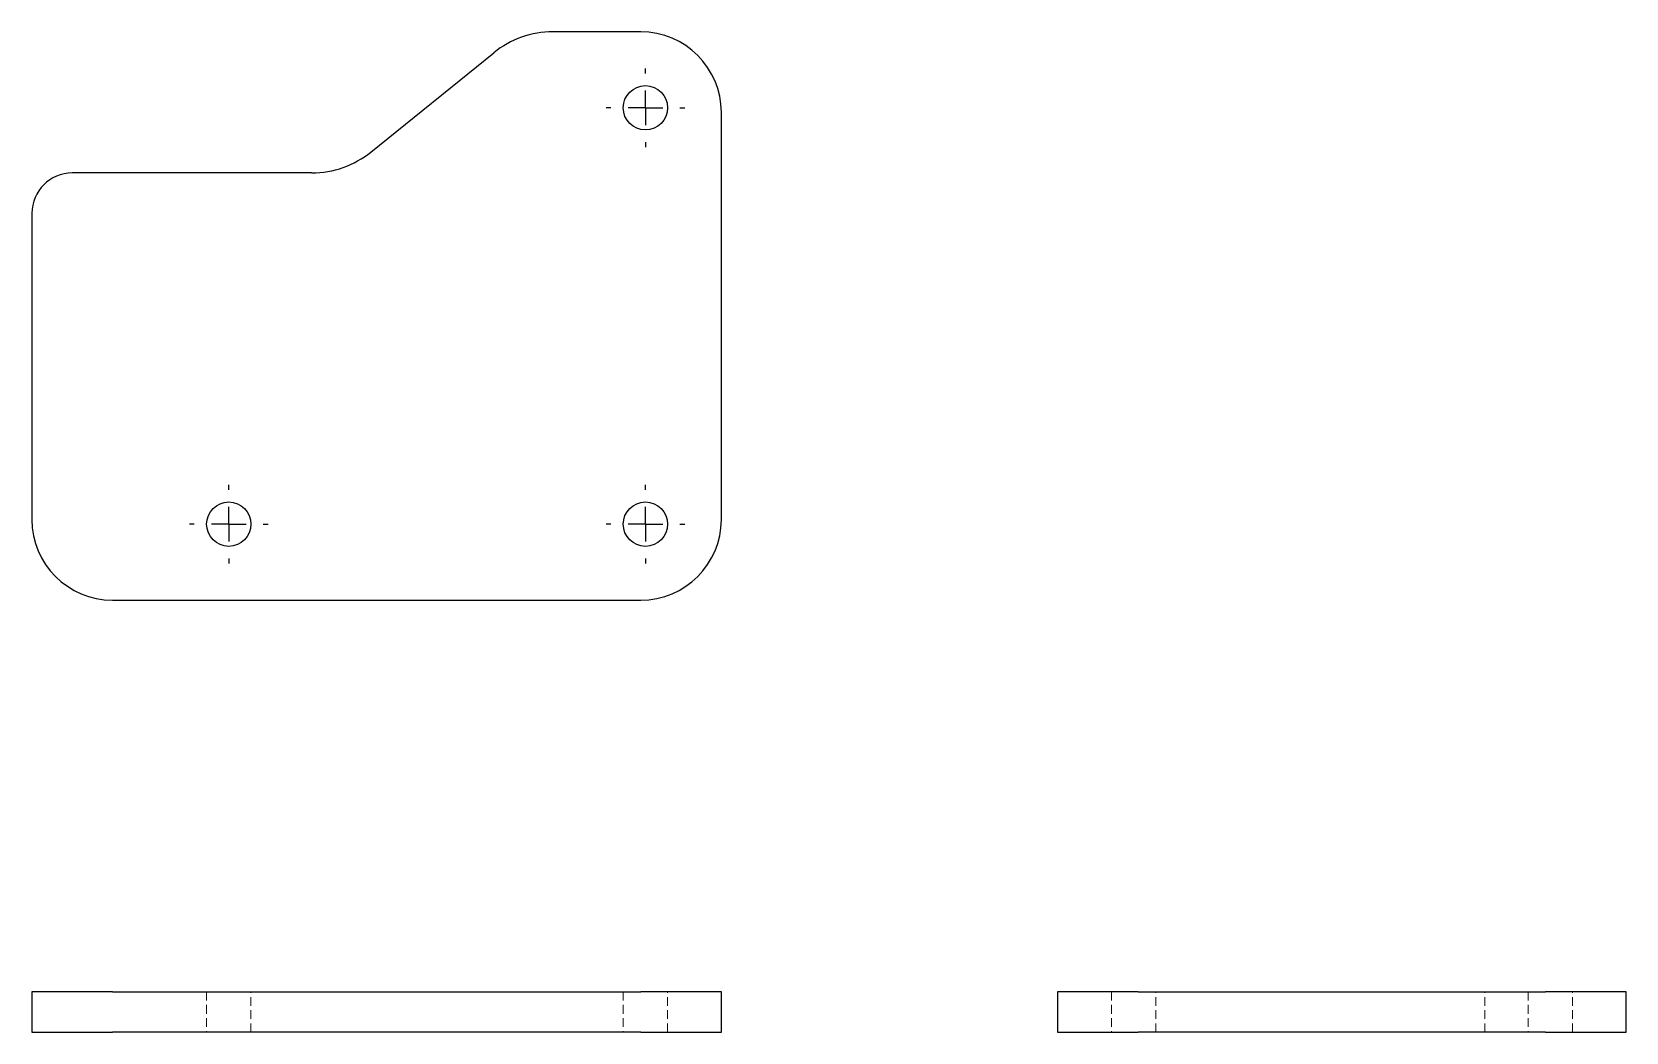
# Model space of a CAD drawing. Header units: millimetres. Extents: x 33 to 264, y 54 to 199.
import ezdxf

# ---------------------------------------------------------------- set-up
doc = ezdxf.new("R2010")
doc.units = ezdxf.units.MM
doc.linetypes.add('HIDDEN', pattern=[1.905, 1.27, -0.635])
doc.layers.add('10', color=7, linetype='Continuous')

# ---------------------------------------------------------------- blocks, each defined once
blk = doc.blocks.new('SW_CENTERMARKSYMBOL_0')
at = {"layer": '10', "color": 0}
for p, q in [((0, 5), (0, 5.72)), ((0, 0), (0, 2.5)), ((-5, 0), (-5.72, 0)), ((0, 0), (-2.5, 0)), ((0, 0), (0, -2.5)), ((0, 0), (2.5, 0)), ((5, 0), (5.72, 0)), ((0, -5), (0, -5.72))]:
    blk.add_line(p, q, dxfattribs=at)
blk = doc.blocks.new('SW_CENTERMARKSYMBOL_1')
at = {"layer": '10', "color": 0}
for p, q in [((0, 5), (0, 5.72)), ((0, 0), (0, 2.5)), ((-5, 0), (-5.72, 0)), ((0, 0), (-2.5, 0)), ((0, 0), (0, -2.5)), ((0, 0), (2.5, 0)), ((5, 0), (5.72, 0)), ((0, -5), (0, -5.72))]:
    blk.add_line(p, q, dxfattribs=at)
blk = doc.blocks.new('SW_CENTERMARKSYMBOL_2')
at = {"layer": '10', "color": 0}
for p, q in [((0, 5), (0, 5.72)), ((0, 0), (0, 2.5)), ((-5, 0), (-5.72, 0)), ((0, 0), (-2.5, 0)), ((0, 0), (0, -2.5)), ((0, 0), (2.5, 0)), ((5, 0), (5.72, 0)), ((0, -5), (0, -5.72))]:
    blk.add_line(p, q, dxfattribs=at)

msp = doc.modelspace()

# ---------------------------------------------------------------- linework, layer by layer
at = {"color": 7, "linetype": 'Continuous', "lineweight": 25}
for p, q in [((121.3, 199.23), (108.58, 199.23)), ((82.17, 181.79), (100.01, 196.2)), ((133, 128.47), (133, 187.53)), ((73.6, 178.76), (38.85, 178.76)), ((33, 172.91), (33, 128.47)), ((44.7, 116.77), (121.3, 116.77)), ((33, 59.92), (33, 54.08)), ((44.7, 59.92), (33, 59.92)), ((44.7, 59.92), (121.3, 59.92)), ((133, 59.92), (121.3, 59.92)), ((133, 54.08), (133, 59.92)), ((181.77, 59.92), (181.77, 54.08)), ((193.47, 59.92), (181.77, 59.92)), ((193.47, 59.92), (252.53, 59.92)), ((264.23, 59.92), (252.53, 59.92)), ((264.23, 54.08), (264.23, 59.92)), ((33, 54.08), (44.7, 54.08)), ((121.3, 54.08), (44.7, 54.08)), ((121.3, 54.08), (133, 54.08)), ((181.77, 54.08), (193.47, 54.08)), ((252.53, 54.08), (193.47, 54.08)), ((252.53, 54.08), (264.23, 54.08))]:
    msp.add_line(p, q, dxfattribs=at)
at = {"color": 7, "linetype": 'HIDDEN', "lineweight": 18}
for p, q in [((58.34, 59.92), (58.34, 54.08)), ((64.77, 54.08), (64.77, 59.92)), ((118.77, 59.92), (118.77, 54.08)), ((125.2, 54.08), (125.2, 59.92)), ((189.57, 59.92), (189.57, 54.08)), ((196, 54.08), (196, 59.92)), ((243.76, 54.08), (243.76, 59.92)), ((250, 59.92), (250, 54.08)), ((256.43, 54.08), (256.43, 59.92))]:
    msp.add_line(p, q, dxfattribs=at)
at = {"color": 7, "linetype": 'Continuous', "lineweight": 25}
for centre in [(121.99, 188.21), (61.56, 127.79), (121.99, 127.79)]:
    msp.add_circle(centre, 3.22, dxfattribs=at)
for centre, radius, start, end in [((108.58, 185.58), 13.65, 90, 128.9275), ((121.3, 187.53), 11.7, 0, 90), ((73.6, 192.41), 13.65, 270, 308.9275), ((38.85, 172.91), 5.85, 90, 180), ((44.7, 128.47), 11.7, 180, 270), ((121.3, 128.47), 11.7, 270, 0)]:
    msp.add_arc(centre, radius, start, end, dxfattribs=at)

# ---------------------------------------------------------------- block references
at = {"layer": '10'}
for name, p in [('SW_CENTERMARKSYMBOL_2', (121.99, 188.21)), ('SW_CENTERMARKSYMBOL_1', (61.56, 127.79)), ('SW_CENTERMARKSYMBOL_0', (121.99, 127.79))]:
    msp.add_blockref(name, p, dxfattribs=at)

doc.saveas('drawing.dxf')
